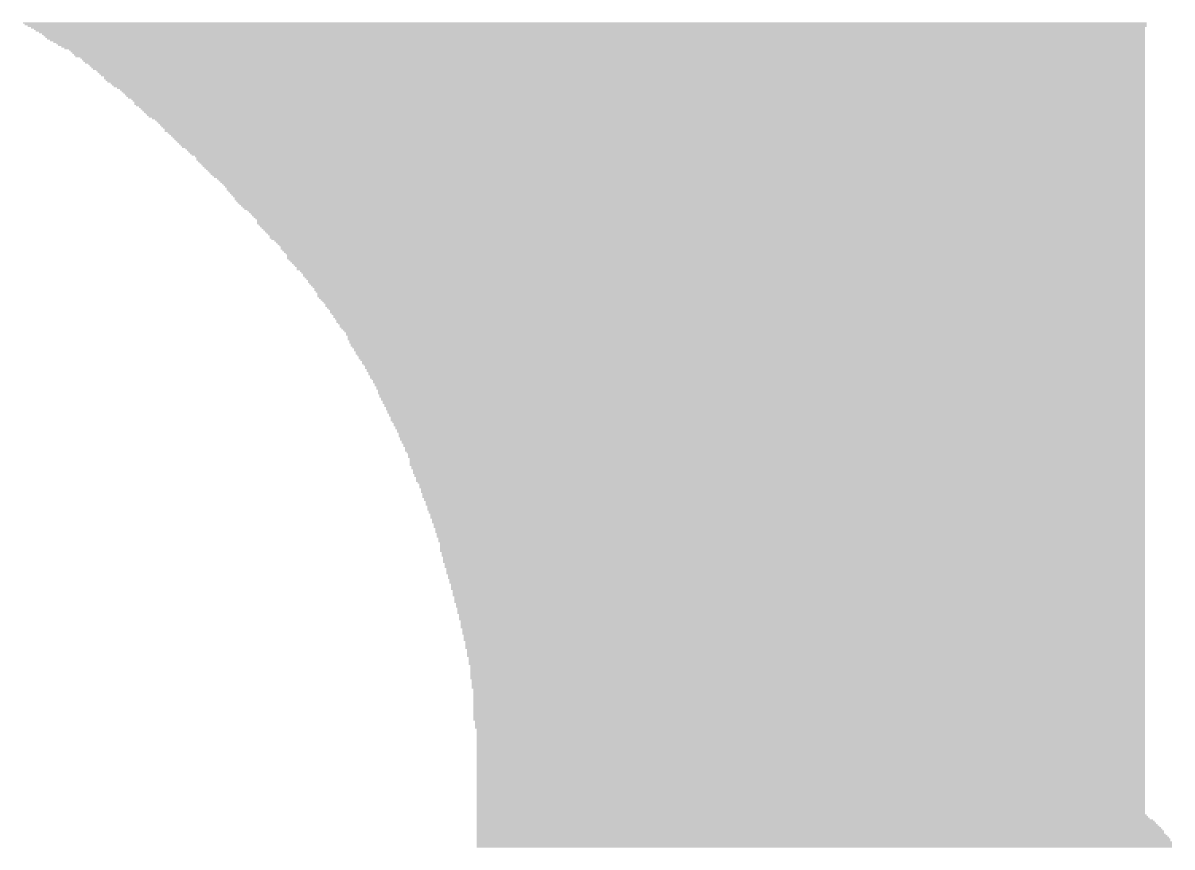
# Model space of a CAD drawing. Extents: x -6035 to 5999, y -4339 to 4339.
# Drawn here: x 511 to 1955, y -3206 to -2170 of the extents above; entities that cross this region are included whole.
import ezdxf

# ---------------------------------------------------------------- set-up
doc = ezdxf.new("R2010")
doc.units = 0
doc.layers.add('L1D0', color=1, linetype='CONTINUOUS')

# ---------------------------------------------------------------- blocks, each defined once
blk = doc.blocks.new('SOI_PAD4.png')
at = {"layer": 'L1D0'}
for points in [[(511, -2171), (511, -2169), (1923, -2171), (1923, -2169)], [(513, -2173), (513, -2171), (1923, -2173), (1923, -2171)], [(517, -2175), (517, -2173), (1923, -2175), (1923, -2173)], [(521, -2177), (521, -2175), (1921, -2177), (1921, -2175)], [(525, -2179), (525, -2177), (1921, -2179), (1921, -2177)], [(527, -2181), (527, -2179), (1921, -2181), (1921, -2179)], [(531, -2183), (531, -2181), (1921, -2183), (1921, -2181)], [(535, -2185), (535, -2183), (1921, -2185), (1921, -2183)], [(537, -2187), (537, -2185), (1921, -2187), (1921, -2185)], [(539, -2189), (539, -2187), (1921, -2189), (1921, -2187)], [(541, -2191), (541, -2189), (1921, -2191), (1921, -2189)], [(545, -2193), (545, -2191), (1921, -2193), (1921, -2191)], [(549, -2195), (549, -2193), (1921, -2195), (1921, -2193)], [(553, -2197), (553, -2195), (1921, -2197), (1921, -2195)], [(555, -2199), (555, -2197), (1921, -2199), (1921, -2197)], [(559, -2201), (559, -2199), (1921, -2201), (1921, -2199)], [(563, -2203), (563, -2201), (1921, -2203), (1921, -2201)], [(569, -2205), (569, -2203), (1921, -2205), (1921, -2203)], [(571, -2207), (571, -2205), (1921, -2207), (1921, -2205)], [(573, -2209), (573, -2207), (1921, -2209), (1921, -2207)], [(575, -2211), (575, -2209), (1921, -2211), (1921, -2209)], [(577, -2213), (577, -2211), (1921, -2213), (1921, -2211)], [(583, -2215), (583, -2213), (1921, -2215), (1921, -2213)], [(585, -2217), (585, -2215), (1921, -2217), (1921, -2215)], [(587, -2219), (587, -2217), (1921, -2219), (1921, -2217)], [(589, -2221), (589, -2219), (1921, -2221), (1921, -2219)], [(593, -2223), (593, -2221), (1921, -2223), (1921, -2221)], [(595, -2225), (595, -2223), (1921, -2225), (1921, -2223)], [(597, -2227), (597, -2225), (1921, -2227), (1921, -2225)], [(599, -2229), (599, -2227), (1921, -2229), (1921, -2227)], [(603, -2231), (603, -2229), (1921, -2231), (1921, -2229)], [(605, -2233), (605, -2231), (1921, -2233), (1921, -2231)], [(607, -2235), (607, -2233), (1921, -2235), (1921, -2233)], [(609, -2237), (609, -2235), (1921, -2237), (1921, -2235)], [(613, -2239), (613, -2237), (1921, -2239), (1921, -2237)], [(613, -2241), (613, -2239), (1921, -2241), (1921, -2239)], [(615, -2243), (615, -2241), (1921, -2243), (1921, -2241)], [(617, -2245), (617, -2243), (1921, -2245), (1921, -2243)], [(621, -2247), (621, -2245), (1921, -2247), (1921, -2245)], [(623, -2249), (623, -2247), (1921, -2249), (1921, -2247)], [(625, -2251), (625, -2249), (1921, -2251), (1921, -2249)], [(629, -2253), (629, -2251), (1921, -2253), (1921, -2251)], [(633, -2255), (633, -2253), (1921, -2255), (1921, -2253)], [(635, -2257), (635, -2255), (1921, -2257), (1921, -2255)], [(637, -2259), (637, -2257), (1921, -2259), (1921, -2257)], [(639, -2261), (639, -2259), (1921, -2261), (1921, -2259)], [(641, -2263), (641, -2261), (1921, -2263), (1921, -2261)], [(643, -2265), (643, -2263), (1921, -2265), (1921, -2263)], [(647, -2267), (647, -2265), (1921, -2267), (1921, -2265)], [(649, -2269), (649, -2267), (1921, -2269), (1921, -2267)], [(651, -2271), (651, -2269), (1921, -2271), (1921, -2269)], [(651, -2273), (651, -2271), (1921, -2273), (1921, -2271)], [(653, -2275), (653, -2273), (1921, -2275), (1921, -2273)], [(657, -2277), (657, -2275), (1921, -2277), (1921, -2275)], [(659, -2279), (659, -2277), (1921, -2279), (1921, -2277)], [(661, -2281), (661, -2279), (1921, -2281), (1921, -2279)], [(663, -2283), (663, -2281), (1921, -2283), (1921, -2281)], [(665, -2285), (665, -2283), (1921, -2285), (1921, -2283)], [(667, -2287), (667, -2285), (1921, -2287), (1921, -2285)], [(669, -2289), (669, -2287), (1921, -2289), (1921, -2287)], [(673, -2291), (673, -2289), (1921, -2291), (1921, -2289)], [(677, -2293), (677, -2291), (1921, -2293), (1921, -2291)], [(679, -2295), (679, -2293), (1921, -2295), (1921, -2293)], [(681, -2297), (681, -2295), (1921, -2297), (1921, -2295)], [(683, -2299), (683, -2297), (1921, -2299), (1921, -2297)], [(685, -2301), (685, -2299), (1921, -2301), (1921, -2299)], [(687, -2303), (687, -2301), (1921, -2303), (1921, -2301)], [(689, -2305), (689, -2303), (1921, -2305), (1921, -2303)], [(689, -2307), (689, -2305), (1921, -2307), (1921, -2305)], [(693, -2309), (693, -2307), (1921, -2309), (1921, -2307)], [(695, -2311), (695, -2309), (1921, -2311), (1921, -2309)], [(697, -2313), (697, -2311), (1921, -2313), (1921, -2311)], [(699, -2315), (699, -2313), (1921, -2315), (1921, -2313)], [(701, -2317), (701, -2315), (1921, -2317), (1921, -2315)], [(703, -2319), (703, -2317), (1921, -2319), (1921, -2317)], [(705, -2321), (705, -2319), (1921, -2321), (1921, -2319)], [(707, -2323), (707, -2321), (1921, -2323), (1921, -2321)], [(709, -2325), (709, -2323), (1921, -2325), (1921, -2323)], [(711, -2327), (711, -2325), (1921, -2327), (1921, -2325)], [(715, -2329), (715, -2327), (1921, -2329), (1921, -2327)], [(717, -2331), (717, -2329), (1921, -2331), (1921, -2329)], [(719, -2333), (719, -2331), (1921, -2333), (1921, -2331)], [(721, -2335), (721, -2333), (1921, -2335), (1921, -2333)], [(723, -2337), (723, -2335), (1921, -2337), (1921, -2335)], [(727, -2339), (727, -2337), (1921, -2339), (1921, -2337)], [(729, -2341), (729, -2339), (1921, -2341), (1921, -2339)], [(729, -2343), (729, -2341), (1921, -2343), (1921, -2341)], [(731, -2345), (731, -2343), (1921, -2345), (1921, -2343)], [(733, -2347), (733, -2345), (1921, -2347), (1921, -2345)], [(735, -2349), (735, -2347), (1921, -2349), (1921, -2347)], [(737, -2351), (737, -2349), (1921, -2351), (1921, -2349)], [(739, -2353), (739, -2351), (1921, -2353), (1921, -2351)], [(741, -2355), (741, -2353), (1921, -2355), (1921, -2353)], [(743, -2357), (743, -2355), (1921, -2357), (1921, -2355)], [(745, -2359), (745, -2357), (1921, -2359), (1921, -2357)], [(747, -2361), (747, -2359), (1921, -2361), (1921, -2359)], [(749, -2363), (749, -2361), (1921, -2363), (1921, -2361)], [(751, -2365), (751, -2363), (1921, -2365), (1921, -2363)], [(755, -2367), (755, -2365), (1921, -2367), (1921, -2365)], [(757, -2369), (757, -2367), (1921, -2369), (1921, -2367)], [(759, -2371), (759, -2369), (1921, -2371), (1921, -2369)], [(761, -2373), (761, -2371), (1921, -2373), (1921, -2371)], [(763, -2375), (763, -2373), (1921, -2375), (1921, -2373)], [(765, -2377), (765, -2375), (1921, -2377), (1921, -2375)], [(767, -2379), (767, -2377), (1921, -2379), (1921, -2377)], [(767, -2381), (767, -2379), (1921, -2381), (1921, -2379)], [(769, -2383), (769, -2381), (1921, -2383), (1921, -2381)], [(771, -2385), (771, -2383), (1921, -2385), (1921, -2383)], [(773, -2387), (773, -2385), (1921, -2387), (1921, -2385)], [(775, -2389), (775, -2387), (1921, -2389), (1921, -2387)], [(777, -2391), (777, -2389), (1921, -2391), (1921, -2389)], [(777, -2393), (777, -2391), (1921, -2393), (1921, -2391)], [(779, -2395), (779, -2393), (1921, -2395), (1921, -2393)], [(781, -2397), (781, -2395), (1921, -2397), (1921, -2395)], [(783, -2399), (783, -2397), (1921, -2399), (1921, -2397)], [(785, -2401), (785, -2399), (1921, -2401), (1921, -2399)], [(787, -2403), (787, -2401), (1921, -2403), (1921, -2401)], [(789, -2405), (789, -2403), (1921, -2405), (1921, -2403)], [(793, -2407), (793, -2405), (1921, -2407), (1921, -2405)], [(795, -2409), (795, -2407), (1921, -2409), (1921, -2407)], [(797, -2411), (797, -2409), (1921, -2411), (1921, -2409)], [(799, -2413), (799, -2411), (1921, -2413), (1921, -2411)], [(801, -2415), (801, -2413), (1921, -2415), (1921, -2413)], [(803, -2417), (803, -2415), (1921, -2417), (1921, -2415)], [(805, -2419), (805, -2417), (1921, -2419), (1921, -2417)], [(805, -2421), (805, -2419), (1921, -2421), (1921, -2419)], [(805, -2423), (805, -2421), (1921, -2423), (1921, -2421)], [(807, -2425), (807, -2423), (1921, -2425), (1921, -2423)], [(809, -2427), (809, -2425), (1921, -2427), (1921, -2425)], [(811, -2429), (811, -2427), (1921, -2429), (1921, -2427)], [(813, -2431), (813, -2429), (1921, -2431), (1921, -2429)], [(815, -2433), (815, -2431), (1921, -2433), (1921, -2431)], [(817, -2435), (817, -2433), (1921, -2435), (1921, -2433)], [(819, -2437), (819, -2435), (1921, -2437), (1921, -2435)], [(821, -2439), (821, -2437), (1921, -2439), (1921, -2437)], [(821, -2441), (821, -2439), (1921, -2441), (1921, -2439)], [(823, -2443), (823, -2441), (1921, -2443), (1921, -2441)], [(827, -2445), (827, -2443), (1921, -2445), (1921, -2443)], [(829, -2447), (829, -2445), (1921, -2447), (1921, -2445)], [(831, -2449), (831, -2447), (1921, -2449), (1921, -2447)], [(833, -2451), (833, -2449), (1921, -2451), (1921, -2449)], [(835, -2453), (835, -2451), (1921, -2453), (1921, -2451)], [(835, -2455), (835, -2453), (1921, -2455), (1921, -2453)], [(837, -2457), (837, -2455), (1921, -2457), (1921, -2455)], [(839, -2459), (839, -2457), (1921, -2459), (1921, -2457)], [(841, -2461), (841, -2459), (1921, -2461), (1921, -2459)], [(843, -2463), (843, -2461), (1921, -2463), (1921, -2461)], [(843, -2465), (843, -2463), (1921, -2465), (1921, -2463)], [(843, -2467), (843, -2465), (1921, -2467), (1921, -2465)], [(845, -2469), (845, -2467), (1921, -2469), (1921, -2467)], [(847, -2471), (847, -2469), (1921, -2471), (1921, -2469)], [(849, -2473), (849, -2471), (1921, -2473), (1921, -2471)], [(851, -2475), (851, -2473), (1921, -2475), (1921, -2473)], [(853, -2477), (853, -2475), (1921, -2477), (1921, -2475)], [(855, -2479), (855, -2477), (1921, -2479), (1921, -2477)], [(855, -2481), (855, -2479), (1921, -2481), (1921, -2479)], [(859, -2483), (859, -2481), (1921, -2483), (1921, -2481)], [(861, -2485), (861, -2483), (1921, -2485), (1921, -2483)], [(863, -2487), (863, -2485), (1921, -2487), (1921, -2485)], [(863, -2489), (863, -2487), (1921, -2489), (1921, -2487)], [(865, -2491), (865, -2489), (1921, -2491), (1921, -2489)], [(867, -2493), (867, -2491), (1921, -2493), (1921, -2491)], [(869, -2495), (869, -2493), (1921, -2495), (1921, -2493)], [(869, -2497), (869, -2495), (1921, -2497), (1921, -2495)], [(871, -2499), (871, -2497), (1921, -2499), (1921, -2497)], [(873, -2501), (873, -2499), (1921, -2501), (1921, -2499)], [(875, -2503), (875, -2501), (1921, -2503), (1921, -2501)], [(877, -2505), (877, -2503), (1921, -2505), (1921, -2503)], [(877, -2507), (877, -2505), (1921, -2507), (1921, -2505)], [(879, -2509), (879, -2507), (1921, -2509), (1921, -2507)], [(881, -2511), (881, -2509), (1921, -2511), (1921, -2509)], [(881, -2513), (881, -2511), (1921, -2513), (1921, -2511)], [(881, -2515), (881, -2513), (1921, -2515), (1921, -2513)], [(883, -2517), (883, -2515), (1921, -2517), (1921, -2515)], [(885, -2519), (885, -2517), (1921, -2519), (1921, -2517)], [(887, -2521), (887, -2519), (1921, -2521), (1921, -2519)], [(889, -2523), (889, -2521), (1921, -2523), (1921, -2521)], [(891, -2525), (891, -2523), (1921, -2525), (1921, -2523)], [(891, -2527), (891, -2525), (1921, -2527), (1921, -2525)], [(893, -2529), (893, -2527), (1921, -2529), (1921, -2527)], [(895, -2531), (895, -2529), (1921, -2531), (1921, -2529)], [(897, -2533), (897, -2531), (1921, -2533), (1921, -2531)], [(897, -2535), (897, -2533), (1921, -2535), (1921, -2533)], [(899, -2537), (899, -2535), (1921, -2537), (1921, -2535)], [(901, -2539), (901, -2537), (1921, -2539), (1921, -2537)], [(901, -2541), (901, -2539), (1921, -2541), (1921, -2539)], [(903, -2543), (903, -2541), (1921, -2543), (1921, -2541)], [(905, -2545), (905, -2543), (1921, -2545), (1921, -2543)], [(905, -2547), (905, -2545), (1921, -2547), (1921, -2545)], [(907, -2549), (907, -2547), (1921, -2549), (1921, -2547)], [(909, -2551), (909, -2549), (1921, -2551), (1921, -2549)], [(909, -2553), (909, -2551), (1921, -2553), (1921, -2551)], [(911, -2555), (911, -2553), (1921, -2555), (1921, -2553)], [(913, -2557), (913, -2555), (1921, -2557), (1921, -2555)], [(915, -2559), (915, -2557), (1921, -2559), (1921, -2557)], [(917, -2561), (917, -2559), (1921, -2561), (1921, -2559)], [(917, -2563), (917, -2561), (1921, -2563), (1921, -2561)], [(919, -2565), (919, -2563), (1921, -2565), (1921, -2563)], [(919, -2567), (919, -2565), (1921, -2567), (1921, -2565)], [(919, -2569), (919, -2567), (1921, -2569), (1921, -2567)], [(921, -2571), (921, -2569), (1921, -2571), (1921, -2569)], [(921, -2573), (921, -2571), (1921, -2573), (1921, -2571)], [(923, -2575), (923, -2573), (1921, -2575), (1921, -2573)], [(923, -2577), (923, -2575), (1921, -2577), (1921, -2575)], [(925, -2579), (925, -2577), (1921, -2579), (1921, -2577)], [(927, -2581), (927, -2579), (1921, -2581), (1921, -2579)], [(927, -2583), (927, -2581), (1921, -2583), (1921, -2581)], [(929, -2585), (929, -2583), (1921, -2585), (1921, -2583)], [(929, -2587), (929, -2585), (1921, -2587), (1921, -2585)], [(931, -2589), (931, -2587), (1921, -2589), (1921, -2587)], [(933, -2591), (933, -2589), (1921, -2591), (1921, -2589)], [(933, -2593), (933, -2591), (1921, -2593), (1921, -2591)], [(935, -2595), (935, -2593), (1921, -2595), (1921, -2593)], [(937, -2597), (937, -2595), (1921, -2597), (1921, -2595)], [(937, -2599), (937, -2597), (1921, -2599), (1921, -2597)], [(939, -2601), (939, -2599), (1921, -2601), (1921, -2599)], [(941, -2603), (941, -2601), (1921, -2603), (1921, -2601)], [(941, -2605), (941, -2603), (1921, -2605), (1921, -2603)], [(943, -2607), (943, -2605), (1921, -2607), (1921, -2605)], [(943, -2609), (943, -2607), (1921, -2609), (1921, -2607)], [(945, -2611), (945, -2609), (1921, -2611), (1921, -2609)], [(945, -2613), (945, -2611), (1921, -2613), (1921, -2611)], [(947, -2615), (947, -2613), (1921, -2615), (1921, -2613)], [(947, -2617), (947, -2615), (1921, -2617), (1921, -2615)], [(949, -2619), (949, -2617), (1921, -2619), (1921, -2617)], [(951, -2621), (951, -2619), (1921, -2621), (1921, -2619)], [(951, -2623), (951, -2621), (1921, -2623), (1921, -2621)], [(953, -2625), (953, -2623), (1921, -2625), (1921, -2623)], [(953, -2627), (953, -2625), (1921, -2627), (1921, -2625)], [(955, -2629), (955, -2627), (1921, -2629), (1921, -2627)], [(955, -2631), (955, -2629), (1921, -2631), (1921, -2629)], [(957, -2633), (957, -2631), (1921, -2633), (1921, -2631)], [(957, -2635), (957, -2633), (1921, -2635), (1921, -2633)], [(957, -2637), (957, -2635), (1921, -2637), (1921, -2635)], [(959, -2639), (959, -2637), (1921, -2639), (1921, -2637)], [(959, -2641), (959, -2639), (1921, -2641), (1921, -2639)], [(961, -2643), (961, -2641), (1921, -2643), (1921, -2641)], [(961, -2645), (961, -2643), (1921, -2645), (1921, -2643)], [(963, -2647), (963, -2645), (1921, -2647), (1921, -2645)], [(963, -2649), (963, -2647), (1921, -2649), (1921, -2647)], [(965, -2651), (965, -2649), (1921, -2651), (1921, -2649)], [(965, -2653), (965, -2651), (1921, -2653), (1921, -2651)], [(967, -2655), (967, -2653), (1921, -2655), (1921, -2653)], [(967, -2657), (967, -2655), (1921, -2657), (1921, -2655)], [(969, -2659), (969, -2657), (1921, -2659), (1921, -2657)], [(969, -2661), (969, -2659), (1921, -2661), (1921, -2659)], [(971, -2663), (971, -2661), (1921, -2663), (1921, -2661)], [(971, -2665), (971, -2663), (1921, -2665), (1921, -2663)], [(973, -2667), (973, -2665), (1921, -2667), (1921, -2665)], [(973, -2669), (973, -2667), (1921, -2669), (1921, -2667)], [(973, -2671), (973, -2669), (1921, -2671), (1921, -2669)], [(975, -2673), (975, -2671), (1921, -2673), (1921, -2671)], [(977, -2675), (977, -2673), (1921, -2675), (1921, -2673)], [(977, -2677), (977, -2675), (1921, -2677), (1921, -2675)], [(979, -2679), (979, -2677), (1921, -2679), (1921, -2677)], [(979, -2681), (979, -2679), (1921, -2681), (1921, -2679)], [(981, -2683), (981, -2681), (1921, -2683), (1921, -2681)], [(981, -2685), (981, -2683), (1921, -2685), (1921, -2683)], [(983, -2687), (983, -2685), (1921, -2687), (1921, -2685)], [(983, -2689), (983, -2687), (1921, -2689), (1921, -2687)], [(983, -2691), (983, -2689), (1921, -2691), (1921, -2689)], [(985, -2693), (985, -2691), (1921, -2693), (1921, -2691)], [(985, -2695), (985, -2693), (1921, -2695), (1921, -2693)], [(987, -2697), (987, -2695), (1921, -2697), (1921, -2695)], [(987, -2699), (987, -2697), (1921, -2699), (1921, -2697)], [(989, -2701), (989, -2699), (1921, -2701), (1921, -2699)], [(989, -2703), (989, -2701), (1921, -2703), (1921, -2701)], [(991, -2705), (991, -2703), (1921, -2705), (1921, -2703)], [(991, -2707), (991, -2705), (1921, -2707), (1921, -2705)], [(991, -2709), (991, -2707), (1921, -2709), (1921, -2707)], [(993, -2711), (993, -2709), (1921, -2711), (1921, -2709)], [(995, -2713), (995, -2711), (1921, -2713), (1921, -2711)], [(995, -2715), (995, -2713), (1921, -2715), (1921, -2713)], [(995, -2717), (995, -2715), (1921, -2717), (1921, -2715)], [(997, -2719), (997, -2717), (1921, -2719), (1921, -2717)], [(997, -2721), (997, -2719), (1921, -2721), (1921, -2719)], [(997, -2723), (997, -2721), (1921, -2723), (1921, -2721)], [(997, -2725), (997, -2723), (1921, -2725), (1921, -2723)], [(997, -2727), (997, -2725), (1921, -2727), (1921, -2725)], [(999, -2729), (999, -2727), (1921, -2729), (1921, -2727)], [(999, -2731), (999, -2729), (1921, -2731), (1921, -2729)], [(1001, -2733), (1001, -2731), (1921, -2733), (1921, -2731)], [(1001, -2735), (1001, -2733), (1921, -2735), (1921, -2733)], [(1001, -2737), (1001, -2735), (1921, -2737), (1921, -2735)], [(1003, -2739), (1003, -2737), (1921, -2739), (1921, -2737)], [(1003, -2741), (1003, -2739), (1921, -2741), (1921, -2739)], [(1005, -2743), (1005, -2741), (1921, -2743), (1921, -2741)], [(1005, -2745), (1005, -2743), (1921, -2745), (1921, -2743)], [(1005, -2747), (1005, -2745), (1921, -2747), (1921, -2745)], [(1007, -2749), (1007, -2747), (1921, -2749), (1921, -2747)], [(1009, -2751), (1009, -2749), (1921, -2751), (1921, -2749)], [(1009, -2753), (1009, -2751), (1921, -2753), (1921, -2751)], [(1009, -2755), (1009, -2753), (1921, -2755), (1921, -2753)], [(1011, -2757), (1011, -2755), (1921, -2757), (1921, -2755)], [(1011, -2759), (1011, -2757), (1921, -2759), (1921, -2757)], [(1011, -2761), (1011, -2759), (1921, -2761), (1921, -2759)], [(1013, -2763), (1013, -2761), (1921, -2763), (1921, -2761)], [(1013, -2765), (1013, -2763), (1921, -2765), (1921, -2763)], [(1013, -2767), (1013, -2765), (1921, -2767), (1921, -2765)], [(1015, -2769), (1015, -2767), (1921, -2769), (1921, -2767)], [(1015, -2771), (1015, -2769), (1921, -2771), (1921, -2769)], [(1017, -2773), (1017, -2771), (1921, -2773), (1921, -2771)], [(1017, -2775), (1017, -2773), (1921, -2775), (1921, -2773)], [(1017, -2777), (1017, -2775), (1921, -2777), (1921, -2775)], [(1019, -2779), (1019, -2777), (1921, -2779), (1921, -2777)], [(1019, -2781), (1019, -2779), (1921, -2781), (1921, -2779)], [(1019, -2783), (1019, -2781), (1921, -2783), (1921, -2781)], [(1021, -2785), (1021, -2783), (1921, -2785), (1921, -2783)], [(1021, -2787), (1021, -2785), (1921, -2787), (1921, -2785)], [(1023, -2789), (1023, -2787), (1921, -2789), (1921, -2787)], [(1023, -2791), (1023, -2789), (1921, -2791), (1921, -2789)], [(1023, -2793), (1023, -2791), (1921, -2793), (1921, -2791)], [(1025, -2795), (1025, -2793), (1921, -2795), (1921, -2793)], [(1025, -2797), (1025, -2795), (1921, -2797), (1921, -2795)], [(1025, -2799), (1025, -2797), (1921, -2799), (1921, -2797)], [(1027, -2801), (1027, -2799), (1921, -2801), (1921, -2799)], [(1027, -2803), (1027, -2801), (1921, -2803), (1921, -2801)], [(1027, -2805), (1027, -2803), (1921, -2805), (1921, -2803)], [(1029, -2807), (1029, -2805), (1921, -2807), (1921, -2805)], [(1029, -2809), (1029, -2807), (1921, -2809), (1921, -2807)], [(1029, -2811), (1029, -2809), (1921, -2811), (1921, -2809)], [(1031, -2813), (1031, -2811), (1921, -2813), (1921, -2811)], [(1031, -2815), (1031, -2813), (1921, -2815), (1921, -2813)], [(1031, -2817), (1031, -2815), (1921, -2817), (1921, -2815)], [(1033, -2819), (1033, -2817), (1921, -2819), (1921, -2817)], [(1033, -2821), (1033, -2819), (1921, -2821), (1921, -2819)], [(1033, -2823), (1033, -2821), (1921, -2823), (1921, -2821)], [(1035, -2825), (1035, -2823), (1921, -2825), (1921, -2823)], [(1035, -2827), (1035, -2825), (1921, -2827), (1921, -2825)], [(1035, -2829), (1035, -2827), (1921, -2829), (1921, -2827)], [(1035, -2831), (1035, -2829), (1921, -2831), (1921, -2829)], [(1035, -2833), (1035, -2831), (1921, -2833), (1921, -2831)], [(1035, -2835), (1035, -2833), (1921, -2835), (1921, -2833)], [(1037, -2837), (1037, -2835), (1921, -2837), (1921, -2835)], [(1037, -2839), (1037, -2837), (1921, -2839), (1921, -2837)], [(1037, -2841), (1037, -2839), (1921, -2841), (1921, -2839)], [(1039, -2843), (1039, -2841), (1921, -2843), (1921, -2841)], [(1039, -2845), (1039, -2843), (1921, -2845), (1921, -2843)], [(1039, -2847), (1039, -2845), (1921, -2847), (1921, -2845)], [(1039, -2849), (1039, -2847), (1921, -2849), (1921, -2847)], [(1041, -2851), (1041, -2849), (1921, -2851), (1921, -2849)], [(1041, -2853), (1041, -2851), (1921, -2853), (1921, -2851)], [(1041, -2855), (1041, -2853), (1921, -2855), (1921, -2853)], [(1043, -2857), (1043, -2855), (1921, -2857), (1921, -2855)], [(1043, -2859), (1043, -2857), (1921, -2859), (1921, -2857)], [(1043, -2861), (1043, -2859), (1921, -2861), (1921, -2859)], [(1043, -2863), (1043, -2861), (1921, -2863), (1921, -2861)], [(1045, -2865), (1045, -2863), (1921, -2865), (1921, -2863)], [(1045, -2867), (1045, -2865), (1921, -2867), (1921, -2865)], [(1045, -2869), (1045, -2867), (1921, -2869), (1921, -2867)], [(1047, -2871), (1047, -2869), (1921, -2871), (1921, -2869)], [(1047, -2873), (1047, -2871), (1921, -2873), (1921, -2871)], [(1047, -2875), (1047, -2873), (1921, -2875), (1921, -2873)], [(1049, -2877), (1049, -2875), (1921, -2877), (1921, -2875)], [(1049, -2879), (1049, -2877), (1921, -2879), (1921, -2877)], [(1049, -2881), (1049, -2879), (1921, -2881), (1921, -2879)], [(1049, -2883), (1049, -2881), (1921, -2883), (1921, -2881)], [(1051, -2885), (1051, -2883), (1921, -2885), (1921, -2883)], [(1051, -2887), (1051, -2885), (1921, -2887), (1921, -2885)], [(1051, -2889), (1051, -2887), (1921, -2889), (1921, -2887)], [(1051, -2891), (1051, -2889), (1921, -2891), (1921, -2889)], [(1053, -2893), (1053, -2891), (1921, -2893), (1921, -2891)], [(1053, -2895), (1053, -2893), (1921, -2895), (1921, -2893)], [(1053, -2897), (1053, -2895), (1921, -2897), (1921, -2895)], [(1053, -2899), (1053, -2897), (1921, -2899), (1921, -2897)], [(1055, -2901), (1055, -2899), (1921, -2901), (1921, -2899)], [(1055, -2903), (1055, -2901), (1921, -2903), (1921, -2901)], [(1055, -2905), (1055, -2903), (1921, -2905), (1921, -2903)], [(1057, -2907), (1057, -2905), (1921, -2907), (1921, -2905)], [(1057, -2909), (1057, -2907), (1921, -2909), (1921, -2907)], [(1057, -2911), (1057, -2909), (1921, -2911), (1921, -2909)], [(1057, -2913), (1057, -2911), (1921, -2913), (1921, -2911)], [(1059, -2915), (1059, -2913), (1921, -2915), (1921, -2913)], [(1059, -2917), (1059, -2915), (1921, -2917), (1921, -2915)], [(1059, -2919), (1059, -2917), (1921, -2919), (1921, -2917)], [(1059, -2921), (1059, -2919), (1921, -2921), (1921, -2919)], [(1061, -2923), (1061, -2921), (1921, -2923), (1921, -2921)], [(1061, -2925), (1061, -2923), (1921, -2925), (1921, -2923)], [(1061, -2927), (1061, -2925), (1921, -2927), (1921, -2925)], [(1061, -2929), (1061, -2927), (1921, -2929), (1921, -2927)], [(1061, -2931), (1061, -2929), (1921, -2931), (1921, -2929)], [(1063, -2933), (1063, -2931), (1921, -2933), (1921, -2931)], [(1063, -2935), (1063, -2933), (1921, -2935), (1921, -2933)], [(1063, -2937), (1063, -2935), (1921, -2937), (1921, -2935)], [(1063, -2939), (1063, -2937), (1921, -2939), (1921, -2937)], [(1065, -2941), (1065, -2939), (1921, -2941), (1921, -2939)], [(1065, -2943), (1065, -2941), (1921, -2943), (1921, -2941)], [(1065, -2945), (1065, -2943), (1921, -2945), (1921, -2943)], [(1065, -2947), (1065, -2945), (1921, -2947), (1921, -2945)], [(1067, -2949), (1067, -2947), (1921, -2949), (1921, -2947)], [(1067, -2951), (1067, -2949), (1921, -2951), (1921, -2949)], [(1067, -2953), (1067, -2951), (1921, -2953), (1921, -2951)], [(1067, -2955), (1067, -2953), (1921, -2955), (1921, -2953)], [(1067, -2957), (1067, -2955), (1921, -2957), (1921, -2955)], [(1069, -2959), (1069, -2957), (1921, -2959), (1921, -2957)], [(1069, -2961), (1069, -2959), (1921, -2961), (1921, -2959)], [(1069, -2963), (1069, -2961), (1921, -2963), (1921, -2961)], [(1069, -2965), (1069, -2963), (1921, -2965), (1921, -2963)], [(1069, -2967), (1069, -2965), (1921, -2967), (1921, -2965)], [(1071, -2969), (1071, -2967), (1921, -2969), (1921, -2967)], [(1071, -2971), (1071, -2969), (1921, -2971), (1921, -2969)], [(1071, -2973), (1071, -2971), (1921, -2973), (1921, -2971)], [(1071, -2975), (1071, -2973), (1921, -2975), (1921, -2973)], [(1071, -2977), (1071, -2975), (1921, -2977), (1921, -2975)], [(1073, -2979), (1073, -2977), (1921, -2979), (1921, -2977)], [(1073, -2981), (1073, -2979), (1921, -2981), (1921, -2979)], [(1073, -2983), (1073, -2981), (1921, -2983), (1921, -2981)], [(1073, -2985), (1073, -2983), (1921, -2985), (1921, -2983)], [(1073, -2987), (1073, -2985), (1921, -2987), (1921, -2985)], [(1073, -2989), (1073, -2987), (1921, -2989), (1921, -2987)], [(1073, -2991), (1073, -2989), (1921, -2991), (1921, -2989)], [(1073, -2993), (1073, -2991), (1921, -2993), (1921, -2991)], [(1073, -2995), (1073, -2993), (1921, -2995), (1921, -2993)], [(1075, -2997), (1075, -2995), (1921, -2997), (1921, -2995)], [(1075, -2999), (1075, -2997), (1921, -2999), (1921, -2997)], [(1075, -3001), (1075, -2999), (1921, -3001), (1921, -2999)], [(1075, -3003), (1075, -3001), (1921, -3003), (1921, -3001)], [(1075, -3005), (1075, -3003), (1921, -3005), (1921, -3003)], [(1075, -3007), (1075, -3005), (1921, -3007), (1921, -3005)], [(1077, -3009), (1077, -3007), (1921, -3009), (1921, -3007)], [(1077, -3011), (1077, -3009), (1921, -3011), (1921, -3009)], [(1077, -3013), (1077, -3011), (1921, -3013), (1921, -3011)], [(1077, -3015), (1077, -3013), (1921, -3015), (1921, -3013)], [(1077, -3017), (1077, -3015), (1921, -3017), (1921, -3015)], [(1077, -3019), (1077, -3017), (1921, -3019), (1921, -3017)], [(1077, -3021), (1077, -3019), (1921, -3021), (1921, -3019)], [(1077, -3023), (1077, -3021), (1921, -3023), (1921, -3021)], [(1077, -3025), (1077, -3023), (1921, -3025), (1921, -3023)], [(1077, -3027), (1077, -3025), (1921, -3027), (1921, -3025)], [(1077, -3029), (1077, -3027), (1921, -3029), (1921, -3027)], [(1077, -3031), (1077, -3029), (1921, -3031), (1921, -3029)], [(1077, -3033), (1077, -3031), (1921, -3033), (1921, -3031)], [(1077, -3035), (1077, -3033), (1921, -3035), (1921, -3033)], [(1077, -3037), (1077, -3035), (1921, -3037), (1921, -3035)], [(1077, -3039), (1077, -3037), (1921, -3039), (1921, -3037)], [(1077, -3041), (1077, -3039), (1921, -3041), (1921, -3039)], [(1077, -3043), (1077, -3041), (1921, -3043), (1921, -3041)], [(1077, -3045), (1077, -3043), (1921, -3045), (1921, -3043)], [(1077, -3047), (1077, -3045), (1921, -3047), (1921, -3045)], [(1079, -3049), (1079, -3047), (1921, -3049), (1921, -3047)], [(1079, -3051), (1079, -3049), (1921, -3051), (1921, -3049)], [(1079, -3053), (1079, -3051), (1921, -3053), (1921, -3051)], [(1079, -3055), (1079, -3053), (1921, -3055), (1921, -3053)], [(1079, -3057), (1079, -3055), (1921, -3057), (1921, -3055)], [(1081, -3059), (1081, -3057), (1921, -3059), (1921, -3057)], [(1081, -3061), (1081, -3059), (1921, -3061), (1921, -3059)], [(1081, -3063), (1081, -3061), (1921, -3063), (1921, -3061)], [(1081, -3065), (1081, -3063), (1921, -3065), (1921, -3063)], [(1081, -3067), (1081, -3065), (1921, -3067), (1921, -3065)], [(1081, -3069), (1081, -3067), (1921, -3069), (1921, -3067)], [(1081, -3071), (1081, -3069), (1921, -3071), (1921, -3069)], [(1081, -3073), (1081, -3071), (1921, -3073), (1921, -3071)], [(1081, -3075), (1081, -3073), (1921, -3075), (1921, -3073)], [(1081, -3077), (1081, -3075), (1921, -3077), (1921, -3075)], [(1081, -3079), (1081, -3077), (1921, -3079), (1921, -3077)], [(1081, -3081), (1081, -3079), (1921, -3081), (1921, -3079)], [(1081, -3083), (1081, -3081), (1921, -3083), (1921, -3081)], [(1081, -3085), (1081, -3083), (1921, -3085), (1921, -3083)], [(1081, -3087), (1081, -3085), (1921, -3087), (1921, -3085)], [(1081, -3089), (1081, -3087), (1921, -3089), (1921, -3087)], [(1081, -3091), (1081, -3089), (1921, -3091), (1921, -3089)], [(1081, -3093), (1081, -3091), (1921, -3093), (1921, -3091)], [(1081, -3095), (1081, -3093), (1921, -3095), (1921, -3093)], [(1081, -3097), (1081, -3095), (1921, -3097), (1921, -3095)], [(1081, -3099), (1081, -3097), (1921, -3099), (1921, -3097)], [(1081, -3101), (1081, -3099), (1921, -3101), (1921, -3099)], [(1081, -3103), (1081, -3101), (1921, -3103), (1921, -3101)], [(1081, -3105), (1081, -3103), (1921, -3105), (1921, -3103)], [(1081, -3107), (1081, -3105), (1921, -3107), (1921, -3105)], [(1081, -3109), (1081, -3107), (1921, -3109), (1921, -3107)], [(1081, -3111), (1081, -3109), (1921, -3111), (1921, -3109)], [(1081, -3113), (1081, -3111), (1921, -3113), (1921, -3111)], [(1081, -3115), (1081, -3113), (1921, -3115), (1921, -3113)], [(1081, -3117), (1081, -3115), (1921, -3117), (1921, -3115)], [(1081, -3119), (1081, -3117), (1921, -3119), (1921, -3117)], [(1081, -3121), (1081, -3119), (1921, -3121), (1921, -3119)], [(1081, -3123), (1081, -3121), (1921, -3123), (1921, -3121)], [(1081, -3125), (1081, -3123), (1921, -3125), (1921, -3123)], [(1081, -3127), (1081, -3125), (1921, -3127), (1921, -3125)], [(1081, -3129), (1081, -3127), (1921, -3129), (1921, -3127)], [(1081, -3131), (1081, -3129), (1921, -3131), (1921, -3129)], [(1081, -3133), (1081, -3131), (1921, -3133), (1921, -3131)], [(1081, -3135), (1081, -3133), (1921, -3135), (1921, -3133)], [(1081, -3137), (1081, -3135), (1921, -3137), (1921, -3135)], [(1081, -3139), (1081, -3137), (1921, -3139), (1921, -3137)], [(1081, -3141), (1081, -3139), (1921, -3141), (1921, -3139)], [(1081, -3143), (1081, -3141), (1921, -3143), (1921, -3141)], [(1081, -3145), (1081, -3143), (1921, -3145), (1921, -3143)], [(1081, -3147), (1081, -3145), (1921, -3147), (1921, -3145)], [(1081, -3149), (1081, -3147), (1921, -3149), (1921, -3147)], [(1081, -3151), (1081, -3149), (1921, -3151), (1921, -3149)], [(1081, -3153), (1081, -3151), (1921, -3153), (1921, -3151)], [(1081, -3155), (1081, -3153), (1921, -3155), (1921, -3153)], [(1081, -3157), (1081, -3155), (1921, -3157), (1921, -3155)], [(1081, -3159), (1081, -3157), (1921, -3159), (1921, -3157)], [(1081, -3161), (1081, -3159), (1921, -3161), (1921, -3159)], [(1081, -3163), (1081, -3161), (1921, -3163), (1921, -3161)], [(1081, -3165), (1081, -3163), (1921, -3165), (1921, -3163)], [(1081, -3167), (1081, -3165), (1923, -3167), (1923, -3165)], [(1081, -3169), (1081, -3167), (1925, -3169), (1925, -3167)], [(1081, -3171), (1081, -3169), (1927, -3171), (1927, -3169)], [(1081, -3173), (1081, -3171), (1931, -3173), (1931, -3171)], [(1081, -3175), (1081, -3173), (1933, -3175), (1933, -3173)], [(1081, -3177), (1081, -3175), (1935, -3177), (1935, -3175)], [(1081, -3179), (1081, -3177), (1937, -3179), (1937, -3177)], [(1081, -3181), (1081, -3179), (1939, -3181), (1939, -3179)], [(1081, -3183), (1081, -3181), (1941, -3183), (1941, -3181)], [(1081, -3185), (1081, -3183), (1943, -3185), (1943, -3183)], [(1081, -3187), (1081, -3185), (1945, -3187), (1945, -3185)], [(1081, -3189), (1081, -3187), (1945, -3189), (1945, -3187)], [(1081, -3191), (1081, -3189), (1947, -3191), (1947, -3189)], [(1081, -3193), (1081, -3191), (1949, -3193), (1949, -3191)], [(1081, -3195), (1081, -3193), (1951, -3195), (1951, -3193)], [(1081, -3197), (1081, -3195), (1953, -3197), (1953, -3195)], [(1081, -3199), (1081, -3197), (1953, -3199), (1953, -3197)], [(1081, -3201), (1081, -3199), (1955, -3201), (1955, -3199)], [(1081, -3203), (1081, -3201), (1955, -3203), (1955, -3201)], [(1081, -3205), (1081, -3203), (1955, -3205), (1955, -3203)], [(1081, -3207), (1081, -3205), (1955, -3207), (1955, -3205)]]:
    blk.add_solid(points, dxfattribs=at)

msp = doc.modelspace()

# ---------------------------------------------------------------- block references
msp.add_blockref('SOI_PAD4.png', (0, 0))

doc.saveas('drawing.dxf')
